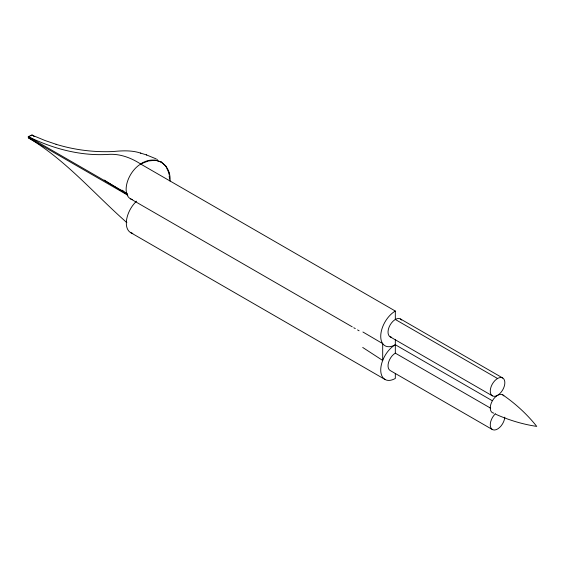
<?xml version="1.0" encoding="UTF-8"?>
<svg xmlns="http://www.w3.org/2000/svg" width="565" height="565" viewBox="0 0 565 565"><rect width="100%" height="100%" fill="white"/><g stroke="black" fill="none" stroke-linecap="round" stroke-linejoin="round"><path stroke-width="0.85" d="M126.878 222.645C94.313 194.056 66.027 160.135 28.25 137.747L29.507 136.829M30.764 135.911L32.028 134.993L34.274 136.37L32.028 134.993L28.25 136.603L127.061 193.647M28.25 136.603C53.082 148.8 80.844 156.222 108.664 154.379C120.027 153.645 131.172 157.847 140.586 163.963C155.213 154.273 171.131 163.539 170.079 181.012L169.775 180.814M161.534 162.127L155.495 160.262L148.454 160.961L140.586 163.963M140.812 153.164C131.991 150.184 122.556 150.629 113.431 151.512C94.072 152.423 74.566 149.958 56.034 144.294L56.634 144.478L45.016 140.508L34.585 136.179M146.314 154.859L156.06 158.85M140.466 153.059L146.674 154.972M495.886 414.322C508.895 420.113 522.653 424.301 536.75 426.398C527.074 414.237 515.492 403.636 502.709 394.829M156.724 159.203L157.381 159.563M497.546 378.501L395.323 319.479L395.323 311.054L140.72 164.062A20.63 11.907 -60 0 0 126.758 184.077A20.63 11.907 -60 0 0 132.62 199.586M400.479 318.964L502.709 377.985A10.311 5.954 -60 0 1 499.439 393.967A10.311 5.954 -60 0 1 490.505 388.805A10.311 5.954 -60 0 1 502.709 377.985M390.161 336.832L492.39 395.853M395.323 311.054A20.63 11.907 -60 0 0 380.732 336.323A20.63 11.907 -60 0 0 395.323 344.742L492.207 400.677M28.25 137.747L127.845 195.25M130.402 198.767L352.228 326.838M353.754 327.721L355.279 328.597M357.567 329.918L359.086 330.8M395.323 339.692L395.323 353.16L490.681 408.22M492.39 429.541L390.161 370.52A10.311 5.954 -60 0 1 388.586 362.25A10.311 5.954 -60 0 1 395.323 353.16M130.593 232.568L385.005 379.447M362.921 332.008L382.689 343.612L382.689 360.456L362.716 347.461M121.878 190.108L124.123 191.493M125.621 192.411L127.118 193.329M104.221 180.073L127.295 194.473M169.083 172.869L168.78 172.664L168.977 174.295M161.223 161.915L166.174 166.428M165.863 166.223L168.455 171.951M169.175 175.927L169.578 179.183M395.323 373.373L395.323 378.43A20.63 11.907 -60 0 1 380.732 370.004A20.63 11.907 -60 0 1 395.323 344.742M132.803 233.387A20.63 11.907 -60 0 1 126.468 220.654A20.63 11.907 -60 0 1 136.525 201.168M391.672 337.298A10.311 5.954 -60 0 1 390.161 324.924A10.311 5.954 -60 0 1 401.637 320.044M504.813 417.147A10.311 5.954 -60 0 1 497.765 428.899A10.311 5.954 -60 0 1 490.335 425.996A10.311 5.954 -60 0 1 495.66 413.559M493.902 413.163A10.311 5.954 -60 0 1 492.39 400.783A10.311 5.954 -60 0 1 503.867 395.903"/></g></svg>
